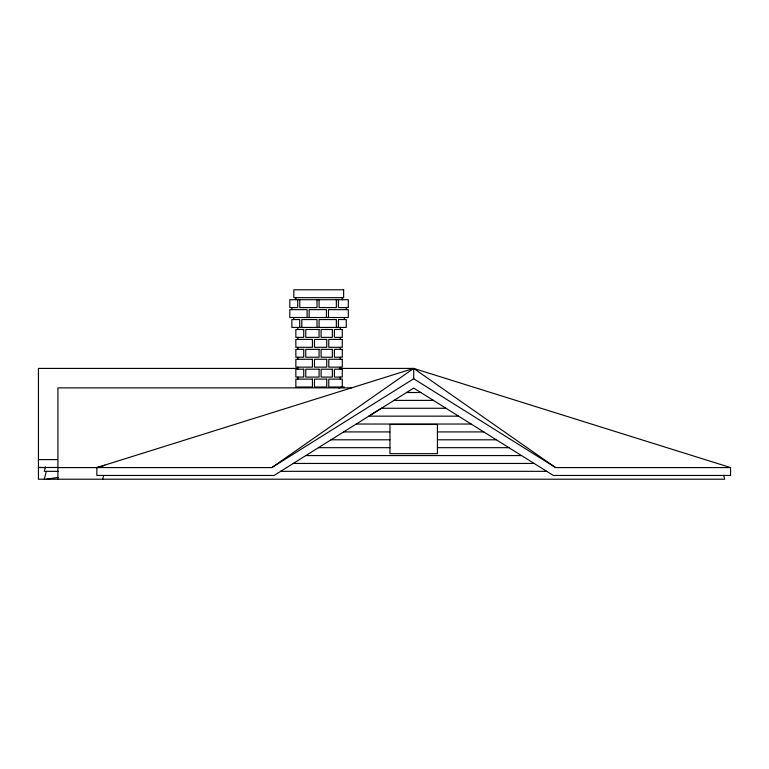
<?xml version="1.0" encoding="UTF-8"?>
<svg xmlns="http://www.w3.org/2000/svg" width="769" height="769" viewBox="0 0 769 769"><rect width="100%" height="100%" fill="white"/><g stroke="black" fill="none" stroke-linecap="round" stroke-linejoin="round"><path stroke-width="1.15" d="M45.458 466.841L44.285 471.339L58.079 471.378M44.285 479.212L46.332 471.339M102.681 479.212L103.652 475.463M57.915 467.581L271.803 467.581L413.693 368.418L730.55 467.581L730.55 475.463L553.324 475.463L413.693 388.066L274.062 475.463L96.836 475.463L96.836 467.581L413.693 368.418L555.583 467.581L730.55 467.581M271.803 467.581L413.693 378.761L413.693 368.418L339.369 368.418M338.889 388.066L342.282 386.999L342.282 379.117L328.776 379.117L328.776 386.999L344.329 386.999M96.836 467.581L103.594 465.879M46.332 479.212L58.079 477.424M297.401 368.418L38.45 368.418L38.45 479.212L724.715 479.212L723.735 475.463M351.5 387.874L57.915 387.874L57.915 479.212M406.58 392.507L420.797 392.507M393.978 400.389L433.389 400.389M445.982 408.272L381.366 408.272L368.812 416.154L458.574 416.154M356.22 424.036L471.166 424.036M343.628 431.918L389.96 431.918M437.426 431.918L483.759 431.918M331.035 439.801L389.96 439.801M437.426 439.801L496.361 439.801M318.443 447.683L389.96 447.683M437.426 447.683L508.953 447.683M305.851 455.565L521.545 455.565M38.45 459.593L57.627 459.593M293.249 463.447L534.138 463.447M58.473 467.475L38.45 467.475L45.602 467.581M280.656 471.33L546.73 471.33M413.693 378.761L555.583 467.581M346.271 307.59L346.271 309.638M344.329 317.52L344.329 319.558M342.282 297.67L342.282 299.708M340.244 327.44L340.244 329.488M340.244 337.37L340.244 339.417M340.244 347.3L340.244 349.337M340.244 357.22L340.244 359.267M340.244 367.149L340.244 369.197M340.244 377.079L340.244 379.117M338.389 299.708L338.389 307.59L348.319 307.59L348.319 299.708L289.817 299.708L289.817 307.59L297.699 307.59L297.699 299.708M338.389 327.44L338.389 319.558L346.271 319.558L346.271 327.44L291.855 327.44L291.855 319.558L299.737 319.558L299.737 327.44M336.351 299.708L336.351 307.59L319.068 307.59L319.068 299.708M336.351 327.44L336.351 319.558L319.068 319.558L319.068 327.44M328.469 317.52L328.469 309.638L348.319 309.638L348.319 317.52L289.817 317.52L289.817 309.638L307.1 309.638L307.1 317.52M326.421 317.52L326.421 309.638L309.138 309.638L309.138 317.52M317.02 299.708L317.02 307.59L299.737 307.59L299.737 299.708M317.02 327.44L317.02 319.558L301.784 319.558L301.784 327.44M297.891 327.44L297.891 329.488M297.891 337.37L297.891 339.417M297.891 347.3L297.891 349.337M297.891 357.22L297.891 359.267M297.891 367.149L297.891 369.197M297.891 377.079L297.891 379.117M295.854 297.67L295.854 299.708M293.806 317.52L293.806 319.558M291.855 307.59L291.855 309.638M104.719 465.11L104.719 465.601M343.647 289.788L293.806 289.788L293.806 297.67L343.647 297.67L343.647 289.788M303.736 329.488L295.854 329.488L295.854 337.37L303.736 337.37L303.736 329.488M319.068 329.488L305.774 329.488L305.774 337.37L319.068 337.37L319.068 329.488M332.362 329.488L321.115 329.488L321.115 337.37L332.362 337.37L332.362 329.488M342.282 329.488L334.4 329.488L334.4 337.37L342.282 337.37L342.282 329.488M312.425 339.417L295.854 339.417L295.854 347.3L312.425 347.3L312.425 339.417M326.738 339.417L314.463 339.417L314.463 347.3L326.738 347.3L326.738 339.417M342.282 339.417L328.776 339.417L328.776 347.3L342.282 347.3L342.282 339.417M303.736 349.337L295.854 349.337L295.854 357.22L303.736 357.22L303.736 349.337M319.068 349.337L305.774 349.337L305.774 357.22L319.068 357.22L319.068 349.337M332.362 349.337L321.115 349.337L321.115 357.22L332.362 357.22L332.362 349.337M342.282 349.337L334.4 349.337L334.4 357.22L342.282 357.22L342.282 349.337M312.425 359.267L295.854 359.267L295.854 367.149L312.425 367.149L312.425 359.267M326.738 359.267L314.463 359.267L314.463 367.149L326.738 367.149L326.738 359.267M342.282 359.267L328.776 359.267L328.776 367.149L342.282 367.149L342.282 359.267M303.736 369.197L295.854 369.197L295.854 377.079L303.736 377.079L303.736 369.197M319.068 369.197L305.774 369.197L305.774 377.079L319.068 377.079L319.068 369.197M332.362 369.197L321.115 369.197L321.115 377.079L332.362 377.079L332.362 369.197M342.282 369.197L334.4 369.197L334.4 377.079L342.282 377.079L342.282 369.197M312.425 379.117L295.854 379.117L295.854 386.999L312.425 386.999L312.425 379.117M326.738 379.117L314.463 379.117L314.463 386.999L326.738 386.999L326.738 379.117M437.426 424.469L389.96 424.469L389.96 453.662L437.426 453.662L437.426 424.469"/></g></svg>
